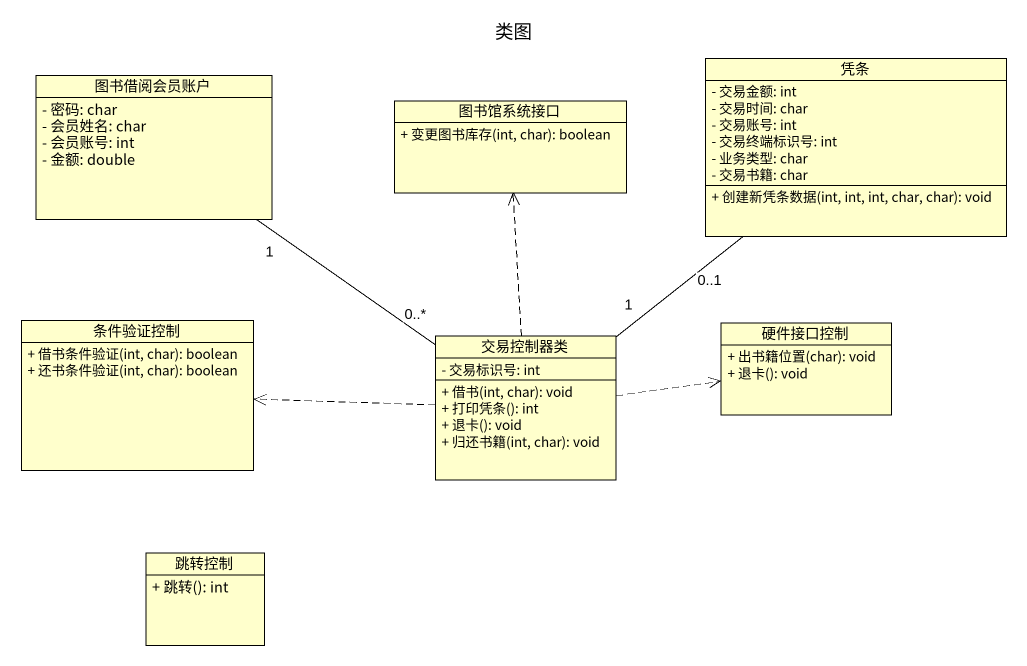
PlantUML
@startuml
title 类图
hide circle
hide empty members
skinparam classAttributeIconSize 0
class 凭条 {
  - 交易金额: int
  - 交易时间: char
  - 交易账号: int
  - 交易终端标识号: int
  - 业务类型: char
  - 交易书籍: char
  + 创建新凭条数据(int, int, int, char, char): void
}
class 图书借阅会员账户 {
  - 密码: char
  - 会员姓名: char
  - 会员账号: int
  - 金额: double
}
class 图书馆系统接口 {
  + 变更图书库存(int, char): boolean
}
class 条件验证控制 {
  + 借书条件验证(int, char): boolean
  + 还书条件验证(int, char): boolean
}
class 交易控制器类 {
  - 交易标识号: int
  + 借书(int, char): void
  + 打印凭条(): int
  + 退卡(): void
  + 归还书籍(int, char): void
}
class 硬件接口控制 {
  + 出书籍位置(char): void
  + 退卡(): void
}
class 跳转控制 {
  + 跳转(): int
}
交易控制器类 "1" -up- "0..1" 凭条
交易控制器类 "0..*" -up- "1" 图书借阅会员账户
交易控制器类 .up.> 图书馆系统接口
交易控制器类 .left.> 条件验证控制
交易控制器类 .right.> 硬件接口控制
@enduml
